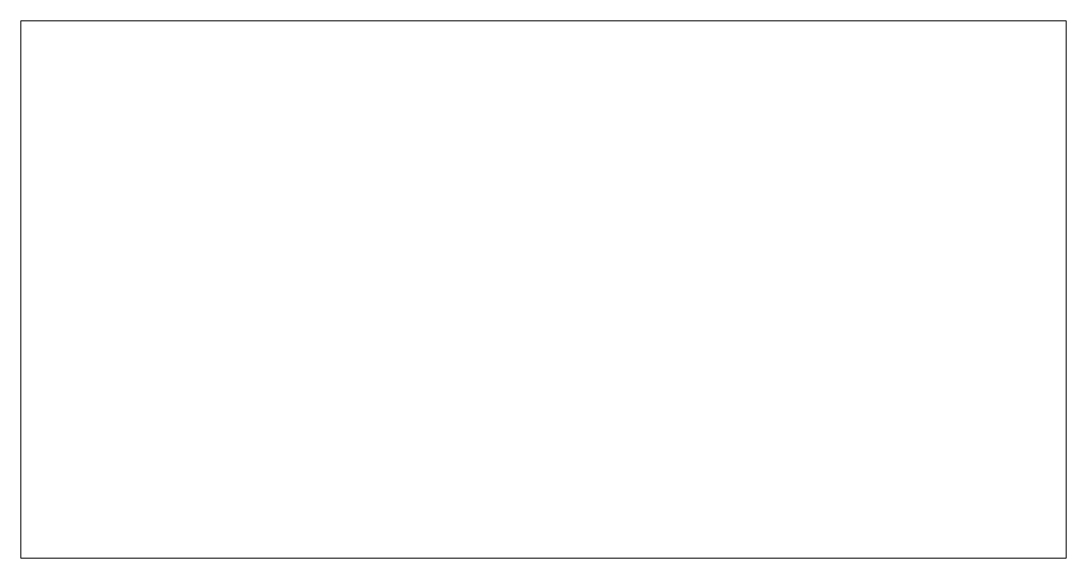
# Model space of a CAD drawing. Header units: millimetres. Extents: x 8 to 52.2, y 4.8 to 27.5.
import ezdxf

# ---------------------------------------------------------------- set-up
doc = ezdxf.new("R2010")
doc.units = ezdxf.units.MM
doc.layers.add('None', color=7, linetype='Continuous', lineweight=5)

msp = doc.modelspace()

# ---------------------------------------------------------------- wipeouts: each hides what was drawn before it
at = {"color": 255, "linetype": 'Continuous', "lineweight": 5, "transparency": 33554687}
msp.add_wipeout([(8, 27.5), (52.25, 27.5), (52.25, 4.75), (8, 4.75)], dxfattribs=at).dxf.layer = 'None'

# ---------------------------------------------------------------- next in the draw order: linework, layer by layer
at = {"layer": 'None', "color": 7, "linetype": 'Continuous', "lineweight": 5, "transparency": 33554687, "flags": 128}
msp.add_lwpolyline([(8, 27.5), (52.25, 27.5), (52.25, 4.75), (8, 4.75)], close=True, dxfattribs=at)

doc.saveas('drawing.dxf')
